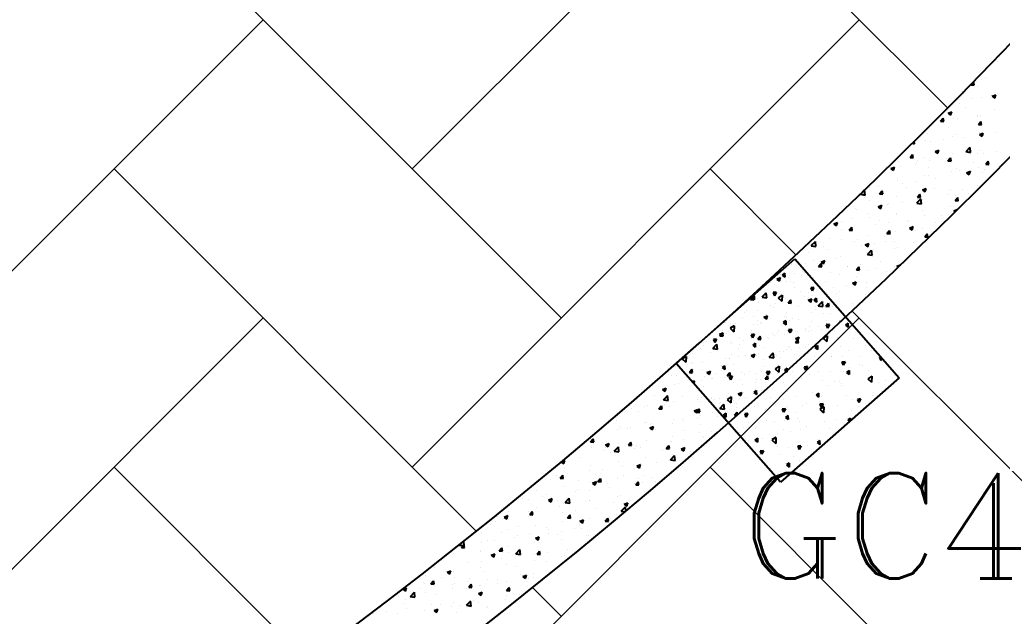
# Model space of a CAD drawing. Header units: millimetres. Extents: x 331487 to 517269, y 198509 to 399936.
# Drawn here: x 416154 to 418019, y 363083 to 364215 of the extents above; entities that cross this region are included whole.
import ezdxf

# ---------------------------------------------------------------- set-up
doc = ezdxf.new("R2010")
doc.units = ezdxf.units.MM
doc.header["$MEASUREMENT"] = 0
doc.layers.add('BEAM', color=1, linetype='Continuous', lineweight=5)
doc.layers.add('COLUMN', color=6, linetype='Continuous')
doc.styles.add('RC', font='romanc.shx', dxfattribs={"height": 200})

msp = doc.modelspace()

# ---------------------------------------------------------------- linework, layer by layer
at = {"layer": 'BEAM', "color": 253, "linetype": 'Continuous', "ltscale": 750}
for p, q in [((416898.6, 363932), (417747.1, 364780.5)), ((417181.5, 363649.2), (416332.9, 364497.7)), ((417914.5, 364047.5), (417464.3, 364497.7)), ((415767.2, 363366.3), (416615.8, 364214.8)), ((416898.6, 363366.3), (417747.1, 364214.8)), ((417020.2, 363244.7), (416332.9, 363932)), ((417627.2, 363769.1), (417464.3, 363932)), ((415767.2, 362800.6), (416615.8, 363649.2)), ((416898.6, 362800.6), (417747.1, 363649.2)), ((418312.8, 363083.5), (417733.4, 363662.9)), ((416700.3, 362998.9), (416332.9, 363366.3)), ((418312.8, 362517.8), (417464.3, 363366.3)), ((417181.5, 363083.5), (417127, 363138))]:
    msp.add_line(p, q, dxfattribs=at)
at = {"layer": 'COLUMN', "color": 2, "linetype": 'Continuous'}
for p, q in [((418010.2, 364135.9), (418010.2, 364135.9)), ((418012.8, 364145), (418012.8, 364145)), ((417959.5, 364091.4), (417964.3, 364097.2)), ((417965.4, 364090.9), (417964.3, 364097.1)), ((417969.2, 364098.5), (417969.2, 364098.5)), ((417979.6, 364100.5), (417979.6, 364100.5)), ((417986.5, 364105.6), (417986.5, 364105.6)), ((417945.5, 364077.2), (417945.3, 364078.6)), ((417959.5, 364091.4), (417965.4, 364090.9)), ((417971.6, 364087.7), (417971.6, 364087.7)), ((417935.2, 364062.9), (417935.2, 364062.9)), ((417944.1, 364077.4), (417945.5, 364077.2)), ((417960.2, 364066.2), (417960.2, 364066.2)), ((417978.4, 364067.2), (417978.4, 364067.2)), ((417995.6, 364065.8), (417995.6, 364065.8)), ((417998.1, 364071.1), (417998.1, 364071.1)), ((417999.8, 364069.6), (418006.8, 364072.3)), ((417999.8, 364069.6), (418004.8, 364066.3)), ((418004.8, 364066.3), (418006.8, 364072.3)), ((417937.3, 364055.8), (417937.3, 364055.8)), ((417949.7, 364047.4), (417949.7, 364047.4)), ((418003.1, 364045.1), (418003.1, 364045.1)), ((417901.6, 364022.5), (417906.4, 364028.2)), ((417901.6, 364022.5), (417907.6, 364021.9)), ((417907.6, 364021.9), (417906.4, 364028.2)), ((417908.9, 364023.4), (417908.9, 364023.4)), ((417915.8, 364037.4), (417922.8, 364040.1)), ((417915.8, 364037.4), (417920.7, 364034)), ((417917.4, 364036.2), (417917.4, 364036.2)), ((417920.7, 364034), (417922.8, 364040)), ((417925.8, 364026.9), (417925.8, 364026.9)), ((417933.9, 364026.7), (417933.9, 364026.7)), ((417970.8, 364034), (417970.8, 364034)), ((417971.8, 364031.7), (417971.8, 364031.7)), ((417977.2, 364033.9), (417977.2, 364033.9)), ((417917.1, 364010.8), (417917.1, 364010.8)), ((417973.3, 364016.2), (417978.2, 364021.9)), ((417973.3, 364016.2), (417979.3, 364015.7)), ((417975.5, 364020.8), (417975.5, 364020.8)), ((417979.3, 364015.7), (417978.1, 364021.9)), ((417872.7, 363986.1), (417872.7, 363986.1)), ((417876.4, 363998.8), (417876.4, 363998.8)), ((417907.6, 363987.3), (417907.6, 363987.3)), ((417924.6, 363993.6), (417924.6, 363993.6)), ((417929.8, 363996.6), (417929.8, 363996.6)), ((417945.5, 363992.3), (417945.5, 363992.3)), ((417975.5, 363997.1), (417982.5, 363999.8)), ((417975.5, 363997.1), (417980.4, 363993.7)), ((417976, 364000.6), (417976, 364000.6)), ((417980.4, 363993.7), (417982.4, 363999.8)), ((417983.2, 363994.3), (417983.2, 363994.3)), ((418008.6, 364000.6), (418008.6, 364000.6)), ((417847.4, 363980.5), (417852, 363979.7)), ((417852, 363979.7), (417851.5, 363984.5)), ((417882.6, 363984), (417882.6, 363984)), ((417891.4, 363964.8), (417898.4, 363967.5)), ((417896.4, 363961.5), (417898.4, 363967.5)), ((417949.9, 363964.7), (417957.7, 363972.8)), ((417958.7, 363963.2), (417957.6, 363972.7)), ((417974.8, 363967.3), (417974.8, 363967.3)), ((417843.8, 363953.5), (417848.6, 363959.3)), ((417843.8, 363953.5), (417849.7, 363953)), ((417849.7, 363953), (417848.6, 363959.3)), ((417857, 363947.7), (417857, 363947.7)), ((417871.5, 363952.8), (417871.5, 363952.8)), ((417881.3, 363947.8), (417881.3, 363947.8)), ((417891.4, 363964.8), (417896.4, 363961.5)), ((417913, 363951.1), (417913, 363951.1)), ((417915.5, 363947.2), (417920.3, 363953)), ((417919.2, 363952.8), (417919.2, 363952.8)), ((417921.5, 363946.7), (417920.3, 363953)), ((417923.4, 363960.3), (417923.4, 363960.3)), ((417949.8, 363964.6), (417958.7, 363963.2)), ((417971.3, 363961.1), (417971.3, 363961.1)), ((417982.3, 363961.1), (417982.3, 363961.1)), ((418007.4, 363964.4), (418007.4, 363964.4)), ((417807.4, 363932.6), (417814.4, 363935.3)), ((417807.4, 363932.6), (417812.4, 363929.2)), ((417812.4, 363929.2), (417814.4, 363935.3)), ((417821, 363946.4), (417821, 363946.4)), ((417824.7, 363936.5), (417824.7, 363936.5)), ((417854.7, 363941.1), (417854.7, 363941.1)), ((417856.3, 363944.5), (417856.3, 363944.5)), ((417878, 363934.3), (417878, 363934.3)), ((417910.3, 363945.5), (417910.3, 363945.5)), ((417915.5, 363947.2), (417921.5, 363946.7)), ((417931.4, 363932), (417931.4, 363932)), ((417937, 363929.1), (417937, 363929.1)), ((417963.7, 363943.2), (417963.7, 363943.2)), ((417973.5, 363934.1), (417973.5, 363934.1)), ((417984.8, 363929.8), (417984.8, 363929.8)), ((417987.2, 363941), (417992, 363946.7)), ((417987.2, 363941), (417993.2, 363940.4)), ((417993.2, 363940.4), (417992, 363946.7)), ((417995.3, 363939.1), (417995.3, 363939.1)), ((418017.1, 363940.9), (418017.1, 363940.9)), ((417819.7, 363913.1), (417819.7, 363913.1)), ((417870.3, 363919.5), (417870.3, 363919.5)), ((417878.7, 363919.1), (417878.7, 363919.1)), ((417892.9, 363913.4), (417892.9, 363913.4)), ((417922.2, 363927), (417922.2, 363927)), ((417951.1, 363924.6), (417958.1, 363927.3)), ((417951.1, 363924.6), (417956.1, 363921.2)), ((417956, 363921.7), (417956, 363921.7)), ((417956.1, 363921.2), (417958.1, 363927.3)), ((417981.1, 363925), (417981.1, 363925)), ((417749.7, 363883.8), (417757.5, 363891.9)), ((417758.5, 363882.3), (417757.4, 363891.8)), ((417766.8, 363896.8), (417766.8, 363896.8)), ((417783.7, 363899.1), (417783.7, 363899.1)), ((417820.3, 363909.1), (417820.3, 363909.1)), ((417830, 363905.1), (417830, 363905.1)), ((417837.1, 363896.9), (417837.1, 363896.9)), ((417855, 363908.4), (417855, 363908.4)), ((417867.1, 363892.3), (417874.1, 363895)), ((417867.1, 363892.3), (417872.1, 363889)), ((417872.1, 363889), (417874.1, 363895)), ((417890.4, 363894.6), (417890.4, 363894.6)), ((417921, 363893.7), (417921, 363893.7)), ((417943.8, 363892.4), (417943.8, 363892.4)), ((417972.3, 363900.8), (417972.3, 363900.8)), ((417749.6, 363883.7), (417758.5, 363882.3)), ((417785.9, 363884.6), (417790.7, 363890.3)), ((417785.9, 363884.6), (417791.9, 363884.1)), ((417791.9, 363884), (417790.7, 363890.3)), ((417818.5, 363879.8), (417818.5, 363879.8)), ((417856.5, 363867.3), (417864.3, 363875.4)), ((417857.6, 363878.3), (417862.4, 363884)), ((417857.6, 363878.3), (417863.6, 363877.8)), ((417858.5, 363874.1), (417858.5, 363874.1)), ((417863.6, 363877.8), (417862.4, 363884)), ((417865.3, 363865.8), (417864.2, 363875.3)), ((417866.6, 363873.9), (417866.6, 363873.9)), ((417869, 363886.2), (417869, 363886.2)), ((417916.8, 363884.1), (417916.8, 363884.1)), ((417929.4, 363872), (417934.2, 363877.8)), ((417929.7, 363882.2), (417929.7, 363882.2)), ((417935.3, 363871.5), (417934.2, 363877.8)), ((417954.7, 363885.5), (417954.7, 363885.5)), ((417740.5, 363857.3), (417740.5, 363857.3)), ((417767.2, 363872.8), (417767.2, 363872.8)), ((417783.1, 363860.1), (417790.1, 363862.8)), ((417783.1, 363860.1), (417788, 363856.7)), ((417788, 363856.7), (417790.1, 363862.8)), ((417800.2, 363864.1), (417800.2, 363864.1)), ((417803.6, 363865.7), (417803.6, 363865.7)), ((417828.7, 363868.9), (417828.7, 363868.9)), ((417856.4, 363867.2), (417865.3, 363865.8)), ((417919.8, 363860.4), (417919.8, 363860.4)), ((417926.8, 363852.1), (417933.3, 363854.6)), ((417929.4, 363872), (417935.3, 363871.5)), ((417731.9, 363836.9), (417731.9, 363836.9)), ((417741.9, 363854.1), (417741.9, 363854.1)), ((417764.2, 363848), (417764.2, 363848)), ((417766, 363839.5), (417766, 363839.5)), ((417817.3, 363846.5), (417817.3, 363846.5)), ((417817.6, 363845.8), (417817.6, 363845.8)), ((417867.8, 363852.9), (417867.8, 363852.9)), ((417871, 363843.5), (417871, 363843.5)), ((417903.4, 363842.8), (417903.4, 363842.8)), ((417926.8, 363852.1), (417929.2, 363850.5)), ((417699.1, 363827.8), (417706.1, 363830.5)), ((417699.1, 363827.8), (417704, 363824.5)), ((417704, 363824.5), (417706.1, 363830.5)), ((417714, 363832), (417714, 363832)), ((417714.2, 363817.9), (417714.2, 363817.9)), ((417728.1, 363815.6), (417732.9, 363821.4)), ((417734, 363815.1), (417732.9, 363821.4)), ((417777.3, 363826.2), (417777.3, 363826.2)), ((417785.3, 363834.6), (417785.3, 363834.6)), ((417802.4, 363829.5), (417802.4, 363829.5)), ((417838.7, 363832.4), (417838.7, 363832.4)), ((417840.2, 363834.5), (417840.2, 363834.5)), ((417842.8, 363819.8), (417849.8, 363822.5)), ((417842.8, 363819.8), (417847.7, 363816.5)), ((417847.7, 363816.5), (417849.8, 363822.5)), ((417866.6, 363819.7), (417866.6, 363819.7)), ((417892.1, 363830.1), (417892.1, 363830.1)), ((417676.3, 363812.9), (417676.3, 363812.9)), ((417690.9, 363799.5), (417690.9, 363799.5)), ((417712.8, 363798.7), (417712.8, 363798.7)), ((417728.1, 363815.6), (417734, 363815.1)), ((417764.8, 363806.2), (417764.8, 363806.2)), ((417796.1, 363804.4), (417796.1, 363804.4)), ((417799.8, 363809.4), (417804.6, 363815.1)), ((417799.8, 363809.4), (417805.8, 363808.8)), ((417805.8, 363808.8), (417804.6, 363815.1)), ((417816.1, 363813.2), (417816.1, 363813.2)), ((417854.4, 363814.4), (417854.4, 363814.4)), ((417871.5, 363803.1), (417876.3, 363808.8)), ((417871.5, 363803.1), (417877.5, 363802.6)), ((417877.5, 363802.6), (417876.3, 363808.8)), ((417877.1, 363803.4), (417877.1, 363803.4)), ((417656.2, 363786.3), (417665.1, 363784.9)), ((417656.3, 363786.4), (417664.1, 363794.5)), ((417662.3, 363792.3), (417662.3, 363792.3)), ((417665.1, 363784.9), (417664, 363794.4)), ((417679.4, 363784.4), (417679.4, 363784.4)), ((417737.8, 363794.4), (417737.8, 363794.4)), ((417744.3, 363797.2), (417744.3, 363797.2)), ((417751, 363786.8), (417751, 363786.8)), ((417758.7, 363787.6), (417765.7, 363790.3)), ((417758.7, 363787.6), (417763.7, 363784.2)), ((417763.7, 363784.2), (417765.7, 363790.3)), ((417776.1, 363790.1), (417776.1, 363790.1)), ((417797.7, 363795), (417797.7, 363795)), ((417813.9, 363795), (417813.9, 363795)), ((417814.9, 363780), (417814.9, 363780)), ((417820, 363782.5), (417820, 363782.5)), ((417851.1, 363792.7), (417851.1, 363792.7)), ((417650, 363773.5), (417650, 363773.5)), ((417687.9, 363778.5), (417687.9, 363778.5)), ((417703.4, 363762.5), (417703.4, 363762.5)), ((417711.6, 363765.4), (417711.6, 363765.4)), ((417761.7, 363772.5), (417761.7, 363772.5)), ((417762.9, 363769.7), (417771.8, 363768.4)), ((417763, 363769.8), (417770.8, 363778)), ((417763.5, 363772.9), (417763.5, 363772.9)), ((417771.8, 363768.4), (417770.7, 363777.9)), ((417609.7, 363752), (417609.7, 363752)), ((417618.1, 363750.6), (417618.1, 363750.6)), ((417645.1, 363752.4), (417645.1, 363752.4)), ((417661.1, 363759), (417661.1, 363759)), ((417670.2, 363746.7), (417675, 363752.4)), ((417670.2, 363746.7), (417676.2, 363746.2)), ((417671.5, 363748.4), (417671.5, 363748.4)), ((417674.7, 363755.3), (417681.7, 363758)), ((417674.7, 363755.3), (417679.7, 363752)), ((417676.2, 363746.2), (417675, 363752.4)), ((417679.7, 363752), (417681.7, 363758)), ((417724.7, 363747.3), (417724.7, 363747.3)), ((417724.8, 363746.1), (417724.8, 363746.1)), ((417741.9, 363740.4), (417746.7, 363746.2)), ((417747.9, 363739.9), (417746.7, 363746.2)), ((417749.8, 363750.6), (417749.8, 363750.6)), ((417778.2, 363743.9), (417778.2, 363743.9)), ((417787.6, 363755.6), (417787.6, 363755.6)), ((417813.7, 363746.7), (417813.7, 363746.7)), ((417818.4, 363747.3), (417825.4, 363750)), ((417818.4, 363747.3), (417820.9, 363745.6)), ((417825.4, 363749.9), (417825.4, 363750)), ((417590.7, 363723.1), (417597.7, 363725.7)), ((417595.7, 363719.7), (417597.7, 363725.7)), ((417595.8, 363734.8), (417595.8, 363734.8)), ((417598.7, 363730.7), (417598.7, 363730.7)), ((417605.7, 363734), (417600.9, 363730.4)), ((417600.9, 363730.4), (417605.9, 363726.5)), ((417605.7, 363734), (417605.9, 363726.5)), ((417612.4, 363726.2), (417612.4, 363726.2)), ((417623.7, 363734), (417623.7, 363734)), ((417637.1, 363730), (417637.1, 363730)), ((417639.2, 363737.2), (417639.2, 363737.2)), ((417644, 363735.7), (417644, 363735.7)), ((417659.9, 363725.7), (417659.9, 363725.7)), ((417661.6, 363739), (417661.6, 363739)), ((417692.5, 363734.9), (417692.5, 363734.9)), ((417710.4, 363732.1), (417710.4, 363732.1)), ((417741.6, 363727.5), (417741.6, 363727.5)), ((417741.9, 363740.4), (417747.9, 363739.9)), ((417745.9, 363732.7), (417745.9, 363732.7)), ((417762.3, 363739.6), (417762.3, 363739.6)), ((417799.3, 363730.4), (417799.3, 363730.4)), ((417799.9, 363737.5), (417799.9, 363737.5)), ((417579.1, 363715.7), (417579.1, 363715.7)), ((417590.7, 363723.1), (417595.7, 363719.7)), ((417608.5, 363718.7), (417608.5, 363718.7)), ((417616.6, 363718.3), (417616.6, 363718.3)), ((417621.7, 363716), (417621.7, 363716)), ((417625, 363707.4), (417625, 363707.4)), ((417661.1, 363707.2), (417655.1, 363706.4)), ((417655.1, 363706.4), (417657.6, 363700.5)), ((417661.1, 363707.2), (417657.6, 363700.5)), ((417683.3, 363717.5), (417683.3, 363717.5)), ((417698.4, 363707.9), (417698.4, 363707.9)), ((417723.5, 363711.2), (417723.5, 363711.2)), ((417734.4, 363715.1), (417741.4, 363717.7)), ((417734.4, 363715.1), (417739.4, 363711.7)), ((417739.4, 363711.7), (417741.4, 363717.7)), ((417761.1, 363706.3), (417761.1, 363706.3)), ((417761.3, 363716.2), (417761.3, 363716.2)), ((417540.6, 363684), (417545.4, 363689.8)), ((417547.7, 363691.3), (417542.9, 363687.7)), ((417542.9, 363687.8), (417547.9, 363683.8)), ((417546.6, 363683.5), (417545.4, 363689.8)), ((417547.7, 363691.3), (417547.9, 363683.8)), ((417554, 363687), (417554, 363687)), ((417562.7, 363688.9), (417571.6, 363687.5)), ((417562.8, 363689), (417570.6, 363697.1)), ((417566.6, 363701.8), (417566.6, 363701.8)), ((417566.6, 363697.4), (417566.6, 363697.4)), ((417571.6, 363687.5), (417570.5, 363697)), ((417570.9, 363692.6), (417570.9, 363692.6)), ((417572.4, 363691.3), (417572.4, 363691.3)), ((417589.7, 363698), (417583.7, 363697.2)), ((417583.7, 363697.2), (417586.2, 363691.4)), ((417589.7, 363698), (417586.2, 363691.3)), ((417600.8, 363692.5), (417593.3, 363687.6)), ((417593.3, 363687.6), (417600.4, 363681.2)), ((417595.6, 363696.4), (417595.6, 363696.4)), ((417597.4, 363694.6), (417597.4, 363694.6)), ((417598.2, 363699.8), (417598.2, 363699.8)), ((417600.8, 363692.5), (417600.4, 363681.2)), ((417602.1, 363687.8), (417602.1, 363687.8)), ((417635.3, 363699.6), (417635.3, 363699.6)), ((417642.8, 363690.2), (417642.8, 363690.2)), ((417650.3, 363688.7), (417650.3, 363688.7)), ((417651.6, 363697.5), (417651.6, 363697.5)), ((417658.7, 363692.4), (417658.7, 363692.4)), ((417665.8, 363686.7), (417661, 363683.1)), ((417665.8, 363686.7), (417666, 363679.2)), ((417704.9, 363695.3), (417704.9, 363695.3)), ((417709.2, 363698.8), (417709.2, 363698.8)), ((417758.3, 363693), (417758.3, 363693)), ((417540.6, 363684), (417546.6, 363683.5)), ((417555.4, 363677.9), (417555.4, 363677.9)), ((417579.4, 363672.3), (417579.4, 363672.3)), ((417585.4, 363668.8), (417585.4, 363668.8)), ((417587.7, 363676), (417587.7, 363676)), ((417607.3, 363685.4), (417607.3, 363685.4)), ((417612.3, 363677.7), (417617.2, 363683.5)), ((417612.3, 363677.7), (417618.3, 363677.2)), ((417618.3, 363677.2), (417617.2, 363683.5)), ((417631.2, 363671.2), (417631.2, 363671.2)), ((417650.4, 363682.8), (417657.4, 363685.5)), ((417650.4, 363682.8), (417655.4, 363679.4)), ((417655.4, 363679.4), (417657.4, 363685.5)), ((417656.3, 363678.8), (417656.3, 363678.8)), ((417661, 363683.1), (417666, 363679.2)), ((417663.7, 363670.6), (417663.7, 363670.6)), ((417669.4, 363672.3), (417678.3, 363671)), ((417669.5, 363672.4), (417677.3, 363680.5)), ((417672.1, 363668.4), (417672.1, 363668.4)), ((417678.3, 363671), (417677.2, 363680.4)), ((417681.7, 363670.5), (417681.7, 363670.5)), ((417684.1, 363671.5), (417688.9, 363677.2)), ((417684.1, 363671.5), (417690.1, 363670.9)), ((417690, 363670.9), (417688.9, 363677.2)), ((417697.1, 363671.7), (417697.1, 363671.7)), ((417735, 363676.7), (417735, 363676.7)), ((417737.5, 363667.8), (417737.5, 363667.8)), ((417525.3, 363650.9), (417525.3, 363650.9)), ((417529.3, 363659), (417529.3, 363659)), ((417532.7, 363662.6), (417532.7, 363662.6)), ((417546.1, 363651.8), (417546.1, 363651.8)), ((417554, 363662.9), (417554, 363662.9)), ((417566.4, 363650.5), (417573.4, 363653.2)), ((417566.4, 363650.5), (417571.3, 363647.2)), ((417571.1, 363655.1), (417571.1, 363655.1)), ((417571.3, 363647.2), (417573.4, 363653.2)), ((417606.1, 363652.1), (417606.1, 363652.1)), ((417608.7, 363650.2), (417608.7, 363650.2)), ((417609, 363660.1), (417609, 363660.1)), ((417657.4, 363659.2), (417657.4, 363659.2)), ((417663.9, 363664.4), (417663.9, 363664.4)), ((417679.1, 363657.8), (417679.1, 363657.8)), ((417691.8, 363657.2), (417691.8, 363657.2)), ((417708, 363665.6), (417708, 363665.6)), ((417489.2, 363641.7), (417489.9, 363641.2)), ((417489.9, 363642.3), (417489.9, 363641.1)), ((417493, 363639.8), (417493, 363639.8)), ((417509.8, 363634.4), (417502.2, 363629.6)), ((417503.6, 363638.2), (417503.6, 363638.2)), ((417509.8, 363634.4), (417509.3, 363623.2)), ((417512.1, 363639), (417512.1, 363639)), ((417546.4, 363637.5), (417546.4, 363637.5)), ((417553.8, 363636.8), (417553.8, 363636.8)), ((417554.2, 363644.6), (417554.2, 363644.6)), ((417560.3, 363640), (417560.3, 363640)), ((417562.5, 363637.8), (417562.5, 363637.8)), ((417578.7, 363648.7), (417578.7, 363648.7)), ((417599.8, 363635.3), (417599.8, 363635.3)), ((417607.8, 363644), (417603, 363640.4)), ((417603, 363640.4), (417608, 363636.5)), ((417607.8, 363644), (417608, 363636.5)), ((417608.4, 363640.8), (417608.4, 363640.8)), ((417614.7, 363645.2), (417614.7, 363645.2)), ((417620.8, 363647.8), (417620.8, 363647.8)), ((417632.1, 363646.4), (417632.1, 363646.4)), ((417653.2, 363633), (417653.2, 363633)), ((417656.6, 363641.7), (417656.6, 363641.7)), ((417670.8, 363632.3), (417670.8, 363632.3)), ((417690.7, 363636.7), (417684.7, 363635.9)), ((417684.7, 363635.9), (417687.2, 363630)), ((417684.9, 363638.6), (417684.9, 363638.6)), ((417685.5, 363644.2), (417685.5, 363644.2)), ((417690.7, 363636.7), (417687.2, 363630)), ((417703.1, 363635.8), (417703.1, 363635.8)), ((417704.6, 363642.5), (417704.6, 363642.5)), ((417710.1, 363642.5), (417712.4, 363643.4)), ((417710.1, 363642.5), (417710.9, 363642)), ((417725.9, 363639.3), (417721.1, 363635.8)), ((417721.1, 363635.8), (417726.1, 363631.8)), ((417725.9, 363639.3), (417726.1, 363631.8)), ((417482.3, 363618.3), (417489.3, 363621)), ((417482.3, 363618.3), (417487.3, 363614.9)), ((417482.8, 363615.1), (417487.6, 363620.8)), ((417482.8, 363615.1), (417488.8, 363614.6)), ((417487.3, 363614.9), (417489.3, 363621)), ((417488.7, 363614.5), (417487.6, 363620.8)), ((417487.7, 363625.5), (417487.7, 363625.5)), ((417495.4, 363620), (417495.4, 363620)), ((417499, 363624.5), (417499, 363624.5)), ((417502.2, 363629.6), (417509.3, 363623.2)), ((417504.2, 363627.8), (417504.2, 363627.8)), ((417512.4, 363629.3), (417512.4, 363629.3)), ((417519.7, 363612.4), (417519.7, 363612.4)), ((417547.9, 363618.3), (417541.9, 363617.5)), ((417541.9, 363617.5), (417544.4, 363611.6)), ((417542.3, 363626.2), (417542.3, 363626.2)), ((417547.9, 363618.3), (417544.4, 363611.6)), ((417544.8, 363615.7), (417544.8, 363615.7)), ((417554.5, 363608.8), (417559.3, 363614.5)), ((417560.5, 363608.3), (417559.3, 363614.5)), ((417582.7, 363620.7), (417582.7, 363620.7)), ((417586.5, 363615.8), (417586.5, 363615.8)), ((417591.7, 363621.8), (417591.7, 363621.8)), ((417594, 363625.2), (417594, 363625.2)), ((417604.9, 363618.8), (417604.9, 363618.8)), ((417619.3, 363627.5), (417613.3, 363626.7)), ((417613.3, 363626.7), (417615.8, 363620.8)), ((417619.3, 363627.5), (417615.8, 363620.8)), ((417626.1, 363610.3), (417633.1, 363613)), ((417626.5, 363624.5), (417626.5, 363624.5)), ((417629.8, 363624.4), (417629.8, 363624.4)), ((417631, 363606.9), (417633.1, 363613)), ((417644.8, 363625.8), (417644.8, 363625.8)), ((417645.8, 363629), (417645.8, 363629)), ((417650.2, 363623.6), (417650.2, 363623.6)), ((417656.2, 363625.9), (417656.2, 363625.9)), ((417674.9, 363627.5), (417674.9, 363627.5)), ((417686.1, 363615.7), (417678.5, 363610.8)), ((417686.1, 363615.6), (417685.6, 363604.4)), ((417688, 363623.5), (417688, 363623.5)), ((417700, 363623), (417700, 363623)), ((417706, 363612.8), (417706, 363612.8)), ((417451.1, 363597.9), (417451.1, 363597.9)), ((417452, 363602.4), (417452, 363602.4)), ((417456.6, 363604.1), (417456.6, 363604.1)), ((417469.3, 363591.6), (417477.1, 363599.7)), ((417469.8, 363595.8), (417469.8, 363595.8)), ((417476.5, 363609.1), (417470.5, 363608.3)), ((417470.5, 363608.3), (417473, 363602.4)), ((417470.8, 363595.8), (417470.8, 363595.8)), ((417476.5, 363609.1), (417473, 363602.4)), ((417478.1, 363590.1), (417477, 363599.6)), ((417502.4, 363604.9), (417502.4, 363604.9)), ((417505.4, 363600.1), (417505.4, 363600.1)), ((417520.1, 363598.7), (417520.1, 363598.7)), ((417528.2, 363605.8), (417528.2, 363605.8)), ((417549.8, 363601.3), (417545, 363597.8)), ((417545, 363597.8), (417550, 363593.8)), ((417549.8, 363601.3), (417550, 363593.8)), ((417552.9, 363611.3), (417552.9, 363611.3)), ((417554.5, 363608.8), (417560.5, 363608.3)), ((417558.8, 363597.9), (417558.8, 363597.9)), ((417573.1, 363611.7), (417573.1, 363611.7)), ((417574.8, 363611), (417574.8, 363611)), ((417612.2, 363595.6), (417612.2, 363595.6)), ((417614.7, 363593.8), (417614.7, 363593.8)), ((417626.1, 363610.3), (417631, 363606.9)), ((417626.2, 363602.5), (417631, 363608.3)), ((417626.2, 363602.5), (417632.2, 363602)), ((417632.2, 363602), (417631, 363608.3)), ((417633.3, 363593.9), (417633.3, 363593.9)), ((417650.9, 363598.6), (417650.9, 363598.6)), ((417662.9, 363594.8), (417662.9, 363594.8)), ((417667.9, 363596.7), (417663.1, 363593.1)), ((417663.1, 363593.1), (417668.1, 363589.2)), ((417667.9, 363596.7), (417668.1, 363589.2)), ((417678.5, 363610.8), (417685.6, 363604.4)), ((417710.9, 363595.5), (417710.9, 363595.5)), ((417735.6, 363609.8), (417735.6, 363609.8)), ((417759.2, 363596.5), (417759.2, 363596.5)), ((417418.7, 363576.4), (417411.1, 363571.5)), ((417418.7, 363576.3), (417418.2, 363565.1)), ((417431.6, 363581.7), (417431.6, 363581.7)), ((417446.1, 363591.9), (417446.1, 363591.9)), ((417465, 363584.5), (417465, 363584.5)), ((417469.3, 363591.5), (417478.1, 363590.1)), ((417470.3, 363591.3), (417470.3, 363591.3)), ((417505.1, 363580.2), (417505.1, 363580.2)), ((417518.4, 363592), (417518.4, 363592)), ((417518.5, 363576.3), (417518.5, 363576.3)), ((417531.5, 363578.1), (417531.5, 363578.1)), ((417542, 363578), (417549, 363580.7)), ((417542, 363578), (417547, 363574.7)), ((417547, 363574.7), (417549, 363580.7)), ((417551.7, 363578), (417551.7, 363578)), ((417556.3, 363581.2), (417556.3, 363581.2)), ((417556.9, 363579.1), (417556.9, 363579.1)), ((417566.6, 363593), (417566.6, 363593)), ((417576, 363574.9), (417584.9, 363573.5)), ((417576.1, 363575), (417583.9, 363583.1)), ((417584.9, 363573.5), (417583.8, 363583)), ((417589.4, 363578.5), (417589.4, 363578.5)), ((417595.9, 363585.2), (417595.9, 363585.2)), ((417598, 363574.8), (417598, 363574.8)), ((417603.7, 363585.5), (417603.7, 363585.5)), ((417608.6, 363590.1), (417608.6, 363590.1)), ((417619.5, 363589.6), (417619.5, 363589.6)), ((417624.7, 363580.8), (417624.7, 363580.8)), ((417644.5, 363592.9), (417644.5, 363592.9)), ((417655, 363592.6), (417655, 363592.6)), ((417662.8, 363577), (417662.8, 363577)), ((417694, 363576.2), (417694, 363576.2)), ((417694.3, 363576.5), (417694.3, 363576.5)), ((417714.6, 363575.9), (417714.6, 363575.9)), ((417727.1, 363587), (417727.1, 363587)), ((417747.1, 363575.3), (417747.1, 363575.3)), ((417771.1, 363588.2), (417771.1, 363588.2)), ((417788.6, 363574.9), (417785.8, 363574.6)), ((417785.8, 363574.6), (417788.2, 363568.7)), ((417397.9, 363557.1), (417397.9, 363557.1)), ((417404.6, 363558.4), (417404.6, 363558.4)), ((417410, 363571.1), (417410, 363571.1)), ((417411.1, 363571.5), (417418.2, 363565.1)), ((417429.3, 363562.2), (417429.3, 363562.2)), ((417430.3, 363564.7), (417430.3, 363564.7)), ((417449.9, 363564.6), (417449.9, 363564.6)), ((417486, 363558.7), (417486, 363558.7)), ((417491.8, 363558.7), (417487, 363555.1)), ((417491.8, 363558.7), (417492, 363551.2)), ((417493.4, 363573), (417493.4, 363573)), ((417501.2, 363571.6), (417501.2, 363571.6)), ((417501.7, 363573), (417501.7, 363573)), ((417508, 363560.8), (417508, 363560.8)), ((417541.1, 363572.9), (417541.1, 363572.9)), ((417566.3, 363570.8), (417566.3, 363570.8)), ((417567, 363556.5), (417567, 363556.5)), ((417595, 363557.6), (417587.4, 363552.8)), ((417591.8, 363560.3), (417591.8, 363560.3)), ((417595, 363557.6), (417594.5, 363546.3)), ((417617, 363559.4), (417617, 363559.4)), ((417648.9, 363557), (417643, 363556.2)), ((417643, 363556.2), (417645.4, 363550.3)), ((417648.9, 363557), (417645.4, 363550.3)), ((417672, 363572.8), (417672, 363572.8)), ((417720.3, 363566.1), (417714.4, 363565.4)), ((417714.4, 363565.4), (417716.8, 363559.5)), ((417720.3, 363566.1), (417716.8, 363559.5)), ((417748.2, 363561.2), (417748.2, 363561.2)), ((417754.2, 363558.5), (417754.2, 363558.5)), ((417790.4, 363572.9), (417788.2, 363568.7)), ((417391.4, 363540.8), (417391.4, 363540.8)), ((417400.3, 363540.1), (417400.3, 363540.1)), ((417424.9, 363546.1), (417429.7, 363551.9)), ((417424.9, 363546.1), (417430.9, 363545.6)), ((417428.4, 363543.3), (417428.4, 363543.3)), ((417430.9, 363545.6), (417429.7, 363551.9)), ((417431.1, 363545.3), (417431.1, 363545.3)), ((417432.6, 363551.3), (417432.6, 363551.3)), ((417449.7, 363550.8), (417449.7, 363550.8)), ((417453.7, 363537.8), (417453.7, 363537.8)), ((417458, 363545.8), (417465, 363548.5)), ((417458, 363545.8), (417463, 363542.4)), ((417463, 363542.4), (417465, 363548.5)), ((417476.6, 363544.3), (417476.6, 363544.3)), ((417486, 363549), (417486, 363549)), ((417487, 363555.1), (417492, 363551.2)), ((417490, 363544.5), (417490, 363544.5)), ((417496.6, 363539.9), (417501.5, 363545.6)), ((417496.6, 363539.9), (417502.6, 363539.3)), ((417500, 363538.3), (417500, 363538.3)), ((417506.1, 363538.6), (417500.1, 363537.8)), ((417500.1, 363537.8), (417502.6, 363531.9)), ((417502.6, 363539.3), (417501.5, 363545.6)), ((417506.1, 363538.6), (417502.6, 363531.9)), ((417524.7, 363545.1), (417524.7, 363545.1)), ((417530, 363541.8), (417530, 363541.8)), ((417539.3, 363546.8), (417539.3, 363546.8)), ((417550.5, 363544.7), (417550.5, 363544.7)), ((417562.2, 363547.1), (417562.2, 363547.1)), ((417568.4, 363533.6), (417573.2, 363539.3)), ((417577.5, 363547.8), (417571.5, 363547)), ((417571.5, 363547), (417574, 363541.1)), ((417572.9, 363546), (417572.9, 363546)), ((417574.3, 363533.1), (417573.2, 363539.3)), ((417577.5, 363547.8), (417574, 363541.1)), ((417587.4, 363552.8), (417594.5, 363546.4)), ((417592.7, 363544.5), (417592.7, 363544.5)), ((417593.2, 363550.1), (417593.2, 363550.1)), ((417602.5, 363552.2), (417602.5, 363552.2)), ((417609.9, 363554), (417605.1, 363550.5)), ((417605.1, 363550.5), (417610.1, 363546.5)), ((417609.9, 363554), (417610.1, 363546.5)), ((417620.9, 363546.8), (417620.9, 363546.8)), ((417652.5, 363542.7), (417652.5, 363542.7)), ((417669.2, 363547.8), (417669.2, 363547.8)), ((417693, 363547), (417693, 363547)), ((417717.2, 363548.5), (417717.2, 363548.5)), ((417728, 363549.4), (417723.2, 363545.8)), ((417723.2, 363545.8), (417728.2, 363541.9)), ((417728, 363549.4), (417728.2, 363541.9)), ((417729.5, 363554.7), (417729.5, 363554.7)), ((417771.3, 363538.9), (417763.7, 363534)), ((417765.5, 363549.5), (417765.5, 363549.5)), ((417771.3, 363538.8), (417770.8, 363527.6)), ((417814.9, 363540.8), (417814.9, 363540.8)), ((417366.1, 363520.2), (417366.1, 363520.2)), ((417396.7, 363523.8), (417396.7, 363523.8)), ((417404, 363525.2), (417404, 363525.2)), ((417434.7, 363529.4), (417429.7, 363528.7)), ((417434.7, 363529.4), (417432.6, 363525.5)), ((417448.7, 363531.3), (417448.7, 363531.3)), ((417452.1, 363519.5), (417452.1, 363519.5)), ((417467.1, 363533.5), (417467.1, 363533.5)), ((417467.9, 363534.2), (417467.9, 363534.2)), ((417492.2, 363536.8), (417492.2, 363536.8)), ((417507, 363535.6), (417507, 363535.6)), ((417507.1, 363532.9), (417507.1, 363532.9)), ((417508, 363526), (417508, 363526)), ((417519.7, 363533.1), (417519.7, 363533.1)), ((417525.5, 363522.9), (417525.5, 363522.9)), ((417550.2, 363526.8), (417550.2, 363526.8)), ((417552.2, 363532.5), (417552.2, 363532.5)), ((417560.4, 363533.3), (417560.4, 363533.3)), ((417568.4, 363533.6), (417574.4, 363533.1)), ((417583.3, 363521.3), (417583.3, 363521.3)), ((417604.3, 363527.8), (417604.3, 363527.8)), ((417625.7, 363531), (417625.7, 363531)), ((417638.1, 363533.6), (417638.1, 363533.6)), ((417677.5, 363529.9), (417677.5, 363529.9)), ((417688, 363521.1), (417688, 363521.1)), ((417700.6, 363529.5), (417700.6, 363529.5)), ((417710, 363529.2), (417710, 363529.2)), ((417712.7, 363524.9), (417712.7, 363524.9)), ((417714.1, 363521.2), (417714.1, 363521.2)), ((417763.7, 363534), (417770.8, 363527.6)), ((417769.2, 363535.4), (417769.2, 363535.4)), ((417783.4, 363527.8), (417783.4, 363527.8)), ((417796.9, 363531.3), (417796.9, 363531.3)), ((417359.3, 363502.7), (417359.3, 363502.7)), ((417374, 363513.5), (417381, 363516.2)), ((417374, 363513.5), (417379, 363510.2)), ((417375.9, 363494.2), (417383.7, 363502.3)), ((417379, 363510.2), (417381, 363516.2)), ((417384.7, 363492.7), (417383.6, 363502.2)), ((417412.7, 363500.4), (417412.7, 363500.4)), ((417448.4, 363511), (417448.4, 363511)), ((417498.8, 363505.1), (417498.8, 363505.1)), ((417503.7, 363502.4), (417503.7, 363502.4)), ((417503.9, 363501.1), (417503.9, 363501.1)), ((417517.7, 363505.5), (417524.7, 363508.2)), ((417517.7, 363505.5), (417522.7, 363502.2)), ((417522.7, 363502.2), (417524.7, 363508.2)), ((417528.2, 363507.1), (417528.2, 363507.1)), ((417551.9, 363511.4), (417547.1, 363507.8)), ((417547.1, 363507.8), (417552.1, 363503.9)), ((417549.3, 363511.5), (417549.3, 363511.5)), ((417551.9, 363511.4), (417552.1, 363503.9)), ((417562.2, 363511.1), (417562.2, 363511.1)), ((417610.9, 363509.1), (417610.9, 363509.1)), ((417627.2, 363499.8), (417627.2, 363499.8)), ((417659.1, 363507.8), (417659.1, 363507.8)), ((417670, 363506.7), (417665.2, 363503.1)), ((417665.2, 363503.2), (417670.2, 363499.2)), ((417670, 363506.7), (417670.2, 363499.2)), ((417675.5, 363500.8), (417675.5, 363500.8)), ((417723.5, 363501.6), (417723.5, 363501.6)), ((417771.8, 363502.5), (417771.8, 363502.5)), ((417773.4, 363507.3), (417773.4, 363507.3)), ((417790.3, 363509.6), (417790.3, 363509.6)), ((417345, 363484.1), (417345, 363484.1)), ((417367.1, 363477.2), (417371.9, 363482.9)), ((417373, 363476.7), (417371.9, 363482.9)), ((417375.8, 363494.1), (417384.7, 363492.7)), ((417377.7, 363485.8), (417377.7, 363485.8)), ((417395.5, 363490.5), (417395.5, 363490.5)), ((417440.8, 363494.1), (417440.8, 363494.1)), ((417445.6, 363491.1), (417445.6, 363491.1)), ((417447.4, 363498), (417447.4, 363498)), ((417465.9, 363497.4), (417465.9, 363497.4)), ((417466.1, 363498.2), (417466.1, 363498.2)), ((417473.2, 363493.7), (417473.2, 363493.7)), ((417482.5, 363487.1), (417482.5, 363487.1)), ((417482.6, 363477.6), (417490.4, 363485.7)), ((417482.9, 363497.3), (417482.9, 363497.3)), ((417483.9, 363489.4), (417483.9, 363489.4)), ((417491.4, 363476.1), (417490.3, 363485.6)), ((417503.9, 363499.5), (417496.3, 363494.7)), ((417496.3, 363494.7), (417503.5, 363488.3)), ((417503.9, 363499.5), (417503.5, 363488.3)), ((417508.6, 363493.2), (417508.6, 363493.2)), ((417515, 363486.4), (417515, 363486.4)), ((417519.4, 363495.9), (417519.4, 363495.9)), ((417531, 363498.1), (417531, 363498.1)), ((417549.2, 363481.3), (417549.2, 363481.3)), ((417579.2, 363499), (417579.2, 363499)), ((417588.5, 363484.9), (417588.5, 363484.9)), ((417604.4, 363495.5), (417604.4, 363495.5)), ((417640.3, 363483.9), (417640.3, 363483.9)), ((417646.4, 363487.5), (417646.4, 363487.5)), ((417671.1, 363491.4), (417671.1, 363491.4)), ((417678.5, 363486.4), (417672.6, 363485.7)), ((417672.6, 363485.7), (417675, 363479.8)), ((417672.8, 363483.2), (417672.8, 363483.2)), ((417678.5, 363486.4), (417675, 363479.8)), ((417680.2, 363482), (417680.2, 363482)), ((417706.9, 363482.5), (417706.9, 363482.5)), ((417735.2, 363495.4), (417735.2, 363495.4)), ((417749.9, 363495.6), (417744, 363494.9)), ((417744, 363494.9), (417746.5, 363489)), ((417746.3, 363481.7), (417746.3, 363481.7)), ((417749.9, 363495.6), (417746.5, 363489)), ((417314.8, 363477.5), (417314.8, 363477.5)), ((417328.9, 363471.1), (417328.9, 363471.1)), ((417339.8, 363480.8), (417339.8, 363480.8)), ((417367.1, 363477.2), (417373, 363476.7)), ((417387.3, 363481.1), (417387.3, 363481.1)), ((417433.7, 363473.3), (417440.7, 363475.9)), ((417433.7, 363473.3), (417438.7, 363469.9)), ((417438.7, 363469.9), (417440.7, 363475.9)), ((417438.8, 363470.9), (417443.6, 363476.7)), ((417438.8, 363470.9), (417444.8, 363470.4)), ((417444.8, 363470.4), (417443.6, 363476.7)), ((417446.2, 363464.7), (417446.2, 363464.7)), ((417469.5, 363469.2), (417469.5, 363469.2)), ((417477.4, 363462.9), (417477.4, 363462.9)), ((417482.5, 363477.5), (417491.4, 363476.1)), ((417493.9, 363468.7), (417489.1, 363465.1)), ((417489.1, 363465.1), (417494.1, 363461.2)), ((417493.9, 363468.7), (417494.1, 363461.2)), ((417494.3, 363467.9), (417494.3, 363467.9)), ((417497.6, 363471.8), (417497.6, 363471.8)), ((417510.5, 363464.6), (417515.3, 363470.4)), ((417510.5, 363464.6), (417514.6, 363464.3)), ((417514.3, 363479.1), (417514.3, 363479.1)), ((417516.2, 363465.7), (417515.3, 363470.4)), ((417527.9, 363479.2), (417527.9, 363479.2)), ((417535.7, 363468), (417529.8, 363467.3)), ((417529.8, 363467.3), (417532.2, 363461.4)), ((417535.7, 363468), (417532.2, 363461.4)), ((417569.3, 363475.6), (417569.3, 363475.6)), ((417607.1, 363477.2), (417601.2, 363476.5)), ((417601.2, 363476.5), (417603.6, 363470.6)), ((417607.1, 363477.2), (417603.6, 363470.6)), ((417612, 363464), (417607.2, 363460.5)), ((417610.6, 363480.8), (417610.6, 363480.8)), ((417612, 363464), (417612.2, 363456.5)), ((417625.4, 363469.7), (417625.4, 363469.7)), ((417680.2, 363480.8), (417672.6, 363476)), ((417672.6, 363476), (417679.7, 363469.6)), ((417680.2, 363480.8), (417679.7, 363469.5)), ((417731.8, 363473.7), (417731.8, 363473.7)), ((417286.4, 363453.9), (417286.4, 363453.9)), ((417339.8, 363451.6), (417339.8, 363451.6)), ((417343.8, 363450.8), (417343.8, 363450.8)), ((417351.4, 363446.3), (417351.4, 363446.3)), ((417352.9, 363449.1), (417352.9, 363449.1)), ((417393.2, 363449.3), (417393.2, 363449.3)), ((417394.3, 363457.2), (417394.3, 363457.2)), ((417411.2, 363459.1), (417411.2, 363459.1)), ((417414.5, 363454.6), (417414.5, 363454.6)), ((417439.5, 363457.9), (417439.5, 363457.9)), ((417446.6, 363447.1), (417446.6, 363447.1)), ((417537.3, 363451.1), (417537.3, 363451.1)), ((417570.3, 363455.5), (417570.3, 363455.5)), ((417585.5, 363452), (417585.5, 363452)), ((417604.8, 363454), (417604.8, 363454)), ((417607.2, 363460.5), (417612.2, 363456.5)), ((417629.5, 363457.8), (417629.5, 363457.8)), ((417633.5, 363452.8), (417633.5, 363452.8)), ((417646.5, 363443.9), (417646.5, 363443.9)), ((417681.8, 363453.8), (417681.8, 363453.8)), ((417701.3, 363456.2), (417701.3, 363456.2)), ((417730.1, 363459.4), (417725.3, 363455.8)), ((417725.3, 363455.8), (417728.9, 363453)), ((417729.8, 363454.6), (417729.8, 363454.6)), ((417730.1, 363459.4), (417730.2, 363454.1)), ((417288.5, 363438), (417288.5, 363438)), ((417292.4, 363443.8), (417292.4, 363443.8)), ((417294.6, 363439.1), (417294.6, 363439.1)), ((417307.5, 363440.4), (417307.5, 363440.4)), ((417313.5, 363441.3), (417313.5, 363441.3)), ((417349.7, 363441), (417356.7, 363443.7)), ((417349.7, 363441), (417354.6, 363437.7)), ((417354.6, 363437.7), (417356.7, 363443.7)), ((417360.9, 363438.2), (417360.9, 363438.2)), ((417414.3, 363435.9), (417414.3, 363435.9)), ((417445, 363431.4), (417445, 363431.4)), ((417467.7, 363433.7), (417467.7, 363433.7)), ((417515.3, 363442.1), (417515.3, 363442.1)), ((417520.6, 363432.1), (417520.6, 363432.1)), ((417527.7, 363442), (417527.7, 363442)), ((417551.3, 363438.9), (417551.3, 363438.9)), ((417591.4, 363429.7), (417591.4, 363429.7)), ((417603.1, 363437.8), (417603.1, 363437.8)), ((417616.9, 363433.8), (417616.9, 363433.8)), ((417635.6, 363437.2), (417635.6, 363437.2)), ((417690.2, 363440.1), (417690.2, 363440.1)), ((417709.1, 363435.7), (417709.1, 363435.7)), ((417237.5, 363414.5), (417242.3, 363420.3)), ((417237.5, 363414.5), (417243.5, 363414)), ((417243.5, 363414), (417242.3, 363420.3)), ((417265.6, 363408.8), (417272.6, 363411.4)), ((417265.6, 363408.8), (417270.6, 363405.4)), ((417270.6, 363405.4), (417272.6, 363411.4)), ((417291.2, 363410.5), (417291.2, 363410.5)), ((417309.2, 363408.2), (417314, 363414)), ((417309.2, 363408.2), (417315.2, 363407.7)), ((417315.2, 363407.7), (417314, 363414)), ((417325.1, 363406.9), (417325.1, 363406.9)), ((417342.6, 363417.5), (417342.6, 363417.5)), ((417380.9, 363402), (417385.8, 363407.7)), ((417386.9, 363401.4), (417385.8, 363407.7)), ((417388.2, 363415.2), (417388.2, 363415.2)), ((417391.1, 363414.1), (417391.1, 363414.1)), ((417393.1, 363423.9), (417393.1, 363423.9)), ((417413.2, 363418.5), (417413.2, 363418.5)), ((417449.4, 363424.2), (417449.4, 363424.2)), ((417451.1, 363423.5), (417451.1, 363423.5)), ((417536.4, 363416.3), (417536.4, 363416.3)), ((417554, 363421.4), (417549.2, 363417.8)), ((417549.2, 363417.8), (417554.2, 363413.9)), ((417554, 363421.4), (417554.2, 363413.9)), ((417563.2, 363420.4), (417563.2, 363420.4)), ((417589.2, 363422.7), (417581.6, 363417.9)), ((417581.6, 363417.9), (417588.7, 363411.5)), ((417587.9, 363424.2), (417587.9, 363424.2)), ((417589.2, 363422.7), (417588.7, 363411.5)), ((417636.7, 363406.7), (417630.8, 363406)), ((417636.7, 363406.7), (417633.3, 363400.1)), ((417648.6, 363406.6), (417648.6, 363406.6)), ((417672.1, 363416.7), (417667.3, 363413.2)), ((417667.3, 363413.2), (417672.3, 363409.2)), ((417667.6, 363418.1), (417667.6, 363418.1)), ((417672.1, 363416.7), (417672.3, 363409.2)), ((417199, 363390.3), (417199, 363390.3)), ((417239.3, 363403), (417239.3, 363403)), ((417262.1, 363398.6), (417262.1, 363398.6)), ((417266.5, 363403), (417266.5, 363403)), ((417274.5, 363394.1), (417274.5, 363394.1)), ((417282.3, 363396.6), (417291.2, 363395.3)), ((417282.4, 363396.7), (417290.2, 363404.9)), ((417287.2, 363401.9), (417287.2, 363401.9)), ((417291.2, 363395.3), (417290.1, 363404.8)), ((417319.9, 363400.8), (417319.9, 363400.8)), ((417332.8, 363404.1), (417332.8, 363404.1)), ((417373.3, 363398.5), (417373.3, 363398.5)), ((417380.9, 363402), (417386.9, 363401.4)), ((417389.1, 363380.2), (417396.9, 363388.3)), ((417391.9, 363390.6), (417391.9, 363390.6)), ((417397.9, 363378.7), (417396.8, 363388.2)), ((417409.4, 363400.7), (417416.4, 363403.4)), ((417409.4, 363400.7), (417414.3, 363397.4)), ((417414.3, 363397.4), (417416.3, 363403.4)), ((417426.7, 363396.3), (417426.7, 363396.3)), ((417543.6, 363404.1), (417543.6, 363404.1)), ((417557.5, 363390.5), (417557.5, 363390.5)), ((417565.3, 363397.5), (417559.4, 363396.8)), ((417559.4, 363396.8), (417561.9, 363390.9)), ((417565.3, 363397.5), (417561.9, 363390.9)), ((417565.9, 363391.8), (417565.9, 363391.8)), ((417591.8, 363405.1), (417591.8, 363405.1)), ((417598.4, 363391.1), (417598.4, 363391.1)), ((417612.5, 363403.9), (417612.5, 363403.9)), ((417630.8, 363406), (417633.3, 363400.1)), ((417639.8, 363405.8), (417639.8, 363405.8)), ((417181.7, 363376.4), (417186.6, 363373.1)), ((417182, 363376.7), (417188.6, 363379.2)), ((417186.6, 363373.1), (417188.6, 363379.2)), ((417216.1, 363384.1), (417216.1, 363384.1)), ((417238.1, 363369.7), (417238.1, 363369.7)), ((417290, 363377.2), (417290, 363377.2)), ((417325.3, 363368.5), (417332.3, 363371.2)), ((417330.3, 363365.1), (417332.3, 363371.2)), ((417341.3, 363384.2), (417341.3, 363384.2)), ((417361.9, 363375.8), (417361.9, 363375.8)), ((417386.9, 363379.1), (417386.9, 363379.1)), ((417389, 363380.1), (417397.9, 363378.7)), ((417607.1, 363373), (417607.1, 363373)), ((417614.1, 363374.1), (417609.3, 363370.5)), ((417609.3, 363370.5), (417614.3, 363366.6)), ((417614.1, 363374.1), (417614.3, 363366.6)), ((417623.2, 363386.8), (417623.2, 363386.8)), ((417633.5, 363378.1), (417633.5, 363378.1)), ((417172.7, 363350.8), (417172.7, 363350.8)), ((417179.6, 363345.6), (417184.5, 363351.3)), ((417185.6, 363345), (417184.5, 363351.3)), ((417187.6, 363363.3), (417187.6, 363363.3)), ((417193.7, 363354.2), (417193.7, 363354.2)), ((417235.8, 363359.2), (417235.8, 363359.2)), ((417247.1, 363351.9), (417247.1, 363351.9)), ((417260.9, 363362.5), (417260.9, 363362.5)), ((417298.7, 363367.4), (417298.7, 363367.4)), ((417325.3, 363368.5), (417330.3, 363365.1)), ((417340.1, 363351), (417340.1, 363351)), ((417387, 363354.5), (417387, 363354.5)), ((417390.6, 363357.4), (417390.6, 363357.4)), ((417578.6, 363364.7), (417578.6, 363364.7)), ((417598.1, 363358.1), (417598.1, 363358.1)), ((417161.4, 363343), (417161.4, 363343)), ((417179.6, 363345.6), (417185.6, 363345.1)), ((417214.8, 363340.7), (417214.8, 363340.7)), ((417236.8, 363336.4), (417236.8, 363336.4)), ((417241.3, 363336.2), (417248.3, 363338.9)), ((417241.3, 363336.2), (417246.3, 363332.9)), ((417246.3, 363332.9), (417248.3, 363338.9)), ((417251.4, 363339.3), (417256.2, 363345)), ((417251.4, 363339.3), (417257.3, 363338.8)), ((417257.3, 363338.8), (417256.2, 363345)), ((417268.2, 363338.5), (417268.2, 363338.5)), ((417270.3, 363334.5), (417270.3, 363334.5)), ((417288.8, 363343.9), (417288.8, 363343.9)), ((417300.5, 363349.7), (417300.5, 363349.7)), ((417321.5, 363336.2), (417321.5, 363336.2)), ((417323.1, 363333), (417327.9, 363338.8)), ((417323.1, 363333), (417329.1, 363332.5)), ((417329.1, 363332.5), (417327.9, 363338.8)), ((417328.6, 363344.5), (417328.6, 363344.5)), ((417335.6, 363336.3), (417335.6, 363336.3)), ((417353.8, 363347.4), (417353.8, 363347.4)), ((417360.6, 363339.6), (417360.6, 363339.6)), ((417135, 363323), (417135, 363323)), ((417153.7, 363314.4), (417153.7, 363314.4)), ((417186.3, 363330), (417186.3, 363330)), ((417209.5, 363319.7), (417209.5, 363319.7)), ((417212, 363324.4), (417212, 363324.4)), ((417234.6, 363323), (417234.6, 363323)), ((417272.4, 363328), (417272.4, 363328)), ((417338.9, 363317.7), (417338.9, 363317.7)), ((417095.4, 363304.4), (417095.4, 363304.4)), ((417108.5, 363306.4), (417108.5, 363306.4)), ((417120.4, 363305.6), (417120.4, 363305.6)), ((417146.4, 363311.4), (417146.4, 363311.4)), ((417157.3, 363304), (417164.3, 363306.7)), ((417157.3, 363304), (417162.3, 363300.6)), ((417162.3, 363300.6), (417164.3, 363306.7)), ((417173.8, 363303.3), (417173.8, 363303.3)), ((417185.1, 363296.7), (417185.1, 363296.7)), ((417188.9, 363299.3), (417196.7, 363307.5)), ((417188.9, 363299.2), (417197.7, 363297.9)), ((417197.7, 363297.9), (417196.6, 363307.4)), ((417227.2, 363301.1), (417227.2, 363301.1)), ((417235.6, 363303.1), (417235.6, 363303.1)), ((417236, 363302.5), (417236, 363302.5)), ((417280.6, 363298.8), (417280.6, 363298.8)), ((417287.6, 363310.6), (417287.6, 363310.6)), ((417294.3, 363312.5), (417294.3, 363312.5)), ((417301, 363296), (417308, 363298.7)), ((417301, 363296), (417306, 363292.6)), ((417306, 363292.6), (417308, 363298.7)), ((417309.3, 363296.9), (417309.3, 363296.9)), ((417081.8, 363282.2), (417081.8, 363282.2)), ((417119.3, 363282.5), (417119.3, 363282.5)), ((417121.8, 363276.6), (417126.6, 363282.4)), ((417121.8, 363276.6), (417127.8, 363276.1)), ((417127.8, 363276.1), (417126.6, 363282.4)), ((417133.8, 363289.7), (417133.8, 363289.7)), ((417177.7, 363292.5), (417177.7, 363292.5)), ((417183.2, 363280.3), (417183.2, 363280.3)), ((417193.5, 363270.4), (417198.3, 363276.1)), ((417199.5, 363269.8), (417198.3, 363276.1)), ((417208.3, 363283.6), (417208.3, 363283.6)), ((417246.1, 363288.6), (417246.1, 363288.6)), ((417286.4, 363277.3), (417286.4, 363277.3)), ((417295.6, 363282.7), (417302.3, 363281.6)), ((417295.7, 363282.8), (417303.5, 363290.9)), ((417304.2, 363283.3), (417303.4, 363290.8)), ((417057.2, 363263.7), (417057.2, 363263.7)), ((417061, 363272.5), (417061, 363272.5)), ((417073.3, 363271.7), (417080.3, 363274.4)), ((417073.3, 363271.7), (417078.2, 363268.4)), ((417078.2, 363268.4), (417080.3, 363274.4)), ((417082.2, 363267), (417082.2, 363267)), ((417120.1, 363272), (417120.1, 363272)), ((417183.9, 363263.4), (417183.9, 363263.4)), ((417193.5, 363270.4), (417199.5, 363269.8)), ((417215.8, 363257.5), (417215.8, 363257.5)), ((417217, 363263.7), (417224, 363266.4)), ((417217, 363263.7), (417221.9, 363260.4)), ((417221.9, 363260.4), (417224, 363266.4)), ((417234.4, 363269.8), (417234.4, 363269.8)), ((417265.2, 363264.1), (417270.1, 363269.8)), ((417265.2, 363264.1), (417271.2, 363263.6)), ((417271.2, 363263.6), (417270.1, 363269.8)), ((417274.2, 363267.5), (417274.2, 363267.5)), ((417030.1, 363242.5), (417030.1, 363242.5)), ((417047.6, 363256.8), (417047.6, 363256.8)), ((417068.6, 363243.3), (417068.6, 363243.3)), ((417080.6, 363248.9), (417080.6, 363248.9)), ((417100.9, 363254.5), (417100.9, 363254.5)), ((417122, 363241.1), (417122, 363241.1)), ((417132.6, 363256.4), (417132.6, 363256.4)), ((417154.3, 363252.2), (417154.3, 363252.2)), ((417156.9, 363240.8), (417156.9, 363240.8)), ((417157.5, 363247.5), (417157.5, 363247.5)), ((417175.4, 363238.8), (417175.4, 363238.8)), ((417182, 363244.1), (417182, 363244.1)), ((417207.7, 363250), (417207.7, 363250)), ((417219.8, 363249.1), (417219.8, 363249.1)), ((417261.1, 363247.7), (417261.1, 363247.7)), ((416988.8, 363218.5), (416993.4, 363223.3)), ((416997.6, 363217), (416996.5, 363225.8)), ((417030.9, 363224.2), (417030.9, 363224.2)), ((417040.9, 363227.5), (417040.9, 363227.5)), ((417055.9, 363227.5), (417055.9, 363227.5)), ((417093.8, 363232.5), (417093.8, 363232.5)), ((417099.2, 363237.5), (417099.2, 363237.5)), ((417131.3, 363223.1), (417131.3, 363223.1)), ((417133, 363231.5), (417140, 363234.2)), ((417133, 363231.5), (417137.9, 363228.1)), ((417137.9, 363228.1), (417139.9, 363234.2)), ((417182.7, 363230.1), (417182.7, 363230.1)), ((417228.8, 363236.6), (417228.8, 363236.6)), ((417233.2, 363236.5), (417233.2, 363236.5)), ((416977.6, 363202.2), (416977.6, 363202.2)), ((416988.7, 363218.4), (416997.6, 363217)), ((416992.2, 363214), (416997, 363219.7)), ((416992.2, 363214), (416998.2, 363213.4)), ((416998.2, 363213.4), (416997, 363219.7)), ((417027.7, 363205.9), (417027.7, 363205.9)), ((417028.9, 363209.2), (417028.9, 363209.2)), ((417048.9, 363199.2), (417055.9, 363201.9)), ((417053.9, 363195.9), (417055.9, 363201.9)), ((417063.9, 363207.7), (417068.8, 363213.4)), ((417063.9, 363207.7), (417069.9, 363207.2)), ((417069.9, 363207.2), (417068.8, 363213.4)), ((417079.4, 363215.6), (417079.4, 363215.6)), ((417081, 363203.7), (417081, 363203.7)), ((417095.4, 363201.8), (417104.3, 363200.4)), ((417095.5, 363201.9), (417103.3, 363210)), ((417104.3, 363200.4), (417103.2, 363209.9)), ((417130.6, 363201.4), (417130.6, 363201.4)), ((417134.4, 363201.4), (417134.4, 363201.4)), ((417135.7, 363201.4), (417140.5, 363207.2)), ((417135.7, 363201.4), (417141.6, 363200.9)), ((417141.6, 363200.9), (417140.5, 363207.2)), ((417155.6, 363204.7), (417155.6, 363204.7)), ((417193.5, 363209.7), (417193.5, 363209.7)), ((417004.5, 363184.8), (417004.5, 363184.8)), ((417029.6, 363188.1), (417029.6, 363188.1)), ((417048.9, 363199.2), (417053.9, 363195.9)), ((417067.5, 363193.1), (417067.5, 363193.1)), ((417130.1, 363189.8), (417130.1, 363189.8)), ((417153.4, 363187.8), (417153.4, 363187.8)), ((417181.5, 363196.9), (417181.5, 363196.9)), ((417187.8, 363199.2), (417187.8, 363199.2)), ((417192.6, 363191.2), (417193, 363191.3)), ((417192.6, 363191.2), (417192.7, 363191.1)), ((416941.4, 363176.5), (416941.4, 363176.5)), ((416964.9, 363167), (416971.9, 363169.7)), ((416964.9, 363167), (416969.9, 363163.6)), ((416969.9, 363163.6), (416971.9, 363169.7)), ((416976.3, 363168.9), (416976.3, 363168.9)), ((417027.7, 363175.9), (417027.7, 363175.9)), ((417036.8, 363167.8), (417036.8, 363167.8)), ((417078.2, 363182.3), (417078.2, 363182.3)), ((417095.1, 363177.8), (417095.1, 363177.8)), ((417129.3, 363165.3), (417129.3, 363165.3)), ((416920.1, 363147.8), (416920.1, 363147.8)), ((416922.5, 363145.9), (416922.5, 363145.9)), ((416924.4, 363161.4), (416924.4, 363161.4)), ((416934.4, 363145), (416939.2, 363150.8)), ((416940.3, 363144.5), (416939.2, 363150.8)), ((416954.8, 363157.1), (416954.8, 363157.1)), ((416978.4, 363157.8), (416978.4, 363157.8)), ((417003.3, 363148.7), (417003.3, 363148.7)), ((417008.2, 363154.8), (417008.2, 363154.8)), ((417041.1, 363153.6), (417041.1, 363153.6)), ((417060.7, 363145.8), (417060.7, 363145.8)), ((417061.6, 363152.6), (417061.6, 363152.6)), ((417077, 363149), (417077, 363149)), ((417104.3, 363162), (417104.3, 363162)), ((417108.6, 363159), (417115.6, 363161.6)), ((417108.6, 363159), (417113.6, 363155.6)), ((417113.6, 363155.6), (417115.6, 363161.6)), ((417115, 363150.3), (417115, 363150.3)), ((417119, 363155.8), (417119, 363155.8)), ((417128.9, 363156.5), (417128.9, 363156.5)), ((416877.2, 363132.1), (416877.2, 363132.1)), ((416880.9, 363134.7), (416887.9, 363137.4)), ((416880.9, 363134.7), (416885.9, 363131.4)), ((416885.9, 363131.4), (416887.9, 363137.4)), ((416895.3, 363121.1), (416903.1, 363129.2)), ((416904.1, 363119.6), (416903, 363129.1)), ((416915.1, 363137), (416915.1, 363137)), ((416923.2, 363128.1), (416923.2, 363128.1)), ((416934.4, 363145), (416940.3, 363144.5)), ((416975.1, 363135.6), (416975.1, 363135.6)), ((416975.9, 363143.6), (416975.9, 363143.6)), ((416978.2, 363145.4), (416978.2, 363145.4)), ((417002.4, 363135.8), (417002.4, 363135.8)), ((417006.1, 363138.7), (417010.9, 363144.5)), ((417006.1, 363138.7), (417012.1, 363138.2)), ((417012.1, 363138.2), (417010.9, 363144.5)), ((417024.6, 363126.7), (417031.6, 363129.4)), ((417026.5, 363142.6), (417026.5, 363142.6)), ((417029.3, 363141.4), (417029.3, 363141.4)), ((417029.6, 363123.3), (417031.6, 363129.4)), ((417077.8, 363132.5), (417082.6, 363138.2)), ((417077.8, 363132.5), (417083.8, 363131.9)), ((417083.8, 363131.9), (417082.6, 363138.2)), ((417082.7, 363139.1), (417082.7, 363139.1)), ((416872.7, 363121.7), (416872.7, 363121.7)), ((416881.5, 363108.5), (416881.5, 363108.5)), ((416885.8, 363115.8), (416885.8, 363115.8)), ((416895.2, 363121), (416904.1, 363119.6)), ((416944.1, 363125.8), (416944.1, 363125.8)), ((416977, 363109.2), (416977, 363109.2)), ((417002, 363104.5), (417009.8, 363112.6)), ((417010.8, 363103), (417009.7, 363112.5)), ((417014.8, 363114.2), (417014.8, 363114.2)), ((417024.6, 363126.7), (417029.6, 363123.3)), ((417025.2, 363109.3), (417025.2, 363109.3)), ((417075.8, 363115.7), (417075.8, 363115.7)), ((417078, 363122.5), (417078, 363122.5)), ((417103, 363125.8), (417103, 363125.8)), ((416850.9, 363092.6), (416850.9, 363092.6)), ((416888.8, 363097.6), (416888.8, 363097.6)), ((416922, 363094.8), (416922, 363094.8)), ((416934.9, 363106.3), (416934.9, 363106.3)), ((416940.6, 363094.5), (416947.6, 363097.1)), ((416940.6, 363094.5), (416945.6, 363091.1)), ((416945.5, 363091.1), (416947.6, 363097.1)), ((416951.9, 363105.9), (416951.9, 363105.9)), ((416973.9, 363102.3), (416973.9, 363102.3)), ((416982.3, 363090.8), (416982.3, 363090.8)), ((416988.3, 363104), (416988.3, 363104)), ((417001.9, 363104.4), (417010.8, 363103)), ((417040.6, 363100.8), (417040.6, 363100.8)), ((417041.7, 363101.7), (417041.7, 363101.7)), ((416825.9, 363089.3), (416825.9, 363089.3)), ((416871.5, 363088.4), (416871.5, 363088.4))]:
    msp.add_line(p, q, dxfattribs=at)
at = {"layer": 'COLUMN'}
for p, q in [((417399.7, 363562.9), (417624.9, 363761.1)), ((417624.9, 363761.1), (417823.1, 363535.8)), ((417597.8, 363337.7), (417399.7, 363562.9)), ((417823.1, 363535.8), (417597.8, 363337.7))]:
    msp.add_line(p, q, dxfattribs=at)
for radius in [10508.3, 10658.3]:
    msp.add_arc((410459.2, 371453), radius, 298.48297, 358.12405, dxfattribs=at)

# ---------------------------------------------------------------- texts
at = {"layer": 'COLUMN', "style": 'RC'}
msp.add_text('GC4', height=200, dxfattribs=at).set_placement((417522.3, 363155))

doc.saveas('drawing.dxf')
